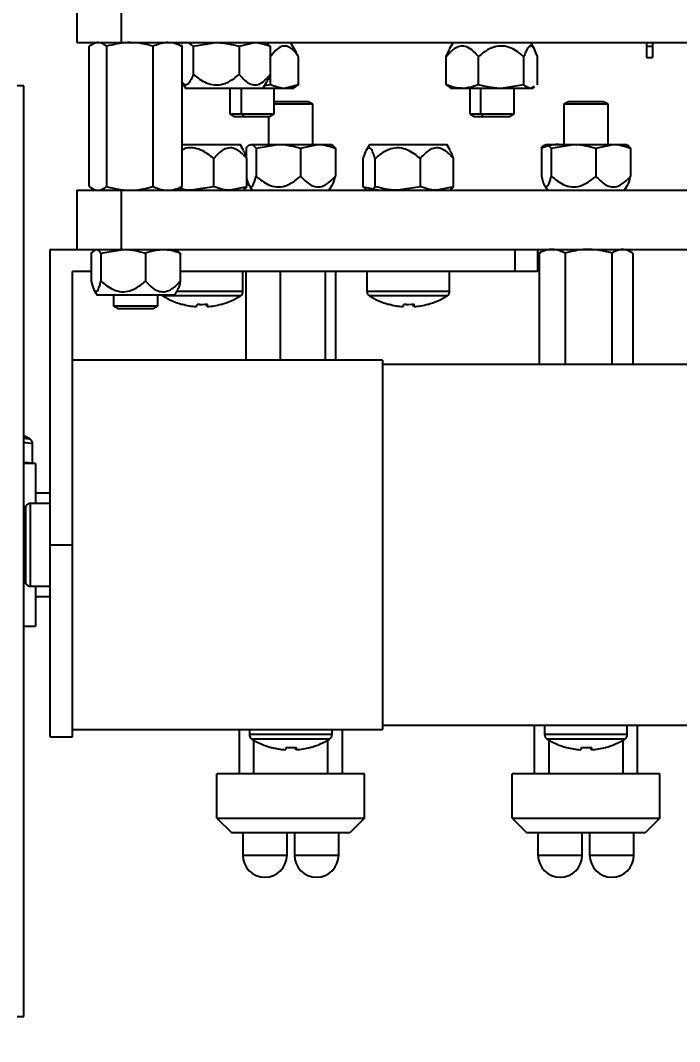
# Model space of a CAD drawing. Header units: millimetres. Extents: x 53 to 380, y 29 to 265.
# Drawn here: x 258.87 to 281.2, y 200.5 to 235.06 of the extents above; entities that cross this region are included whole.
import ezdxf

# ---------------------------------------------------------------- set-up
doc = ezdxf.new("R2010")
doc.units = ezdxf.units.MM
doc.styles.add('SLDTEXTSTYLE0', font='TXT', dxfattribs={"width": 0.75})
doc.dimstyles.new('SLDDIMSTYLE1', dxfattribs={"dimtxt": 3.5, "dimasz": 3.302, "dimexe": 0, "dimexo": 0.0625, "dimgap": 0.875, "dimtad": 1, "dimlfac": 2, "dimrnd": 1e-09, "dimzin": 12, "dimdsep": 46, "dimtxsty": 'SLDTEXTSTYLE0', "dimsah": 1, "dimcen": 0.09, "dimadec": 0, "dimazin": 3, "dimtfac": 1, "dimtofl": 0, "dimtmove": 0, "dimatfit": 3, "dimfxl": 1, "dimfrac": 2, "dimtolj": 1, "dimtzin": 12, "dimarcsym": 0})

# ---------------------------------------------------------------- blocks, each defined once
blk = doc.blocks.new('_D_4')
at = {"color": 7, "linetype": 'Continuous', "lineweight": 0, "transparency": 16777216}
for p, q in [((346.276, 214.381), (346.276, 182.689)), ((252.567, 213.603), (252.567, 182.689)), ((252.567, 183.689), (346.276, 183.689))]:
    blk.add_line(p, q, dxfattribs=at)
at = {"color": 7, "linetype": 'Continuous', "lineweight": 18, "transparency": 16777216}
for points in [[(252.567, 183.689), (255.869, 183.181), (255.869, 184.197)], [(346.276, 183.689), (342.974, 184.197), (342.974, 183.181)]]:
    blk.add_solid(points, dxfattribs=at)
at = {"color": 7, "linetype": 'Continuous', "lineweight": 18, "transparency": 16777216, "insert": (287.76, 188.2), "char_height": 3.5, "attachment_point": 1, "style": 'SLDTEXTSTYLE0'}
blk.add_mtext('187.42', dxfattribs=at)

msp = doc.modelspace()

# ---------------------------------------------------------------- linework, layer by layer
at = {"color": 7, "linetype": 'Continuous', "lineweight": 25}
for p, q in [((260.7803, 235.8116), (260.7803, 234.3116)), ((262.2803, 235.8116), (262.2803, 234.3116)), ((260.7803, 234.3116), (262.2803, 234.3116)), ((261.2068, 229.4357), (261.2068, 234.1875)), ((261.4053, 234.3116), (261.2891, 234.2445)), ((261.7956, 229.4357), (261.7956, 234.1875)), ((262.2803, 234.3116), (334.2803, 234.3116)), ((263.3691, 229.4357), (263.3691, 234.1875)), ((264.2715, 234.2445), (264.1553, 234.3116)), ((264.263, 234.2296), (264.3538, 234.1875)), ((264.4053, 234.3116), (264.3297, 234.268)), ((264.3538, 229.4357), (264.3538, 234.1875)), ((264.7299, 234.1888), (265.508, 234.3116)), ((264.7299, 234.1888), (264.7299, 233.2366)), ((266.2862, 234.1888), (266.8114, 234.3116)), ((266.2862, 234.1888), (266.2862, 233.2366)), ((267.2309, 234.268), (267.1553, 234.3116)), ((267.3366, 234.1888), (267.3366, 233.2366)), ((268.2161, 233.9874), (268.0241, 234.3116)), ((273.2975, 233.8366), (273.4072, 234.0808)), ((273.5366, 234.3116), (273.4017, 234.084)), ((276.2839, 234.084), (276.1491, 234.3116)), ((280.0803, 234.3116), (280.0803, 234.1866)), ((280.0803, 234.1866), (280.2803, 234.1866)), ((280.0803, 234.1866), (280.0803, 233.8116)), ((280.2803, 234.3116), (280.2803, 234.1866)), ((280.2803, 234.1866), (280.2803, 233.8116)), ((267.3486, 232.8844), (267.3486, 233.8366)), ((268.295, 233.8366), (268.2078, 233.9994)), ((268.295, 232.8844), (268.295, 233.8366)), ((273.2975, 232.8844), (273.2975, 233.8366)), ((274.3857, 232.8844), (274.3857, 233.8366)), ((275.9311, 232.8844), (275.9311, 233.8366)), ((276.3881, 232.8844), (276.3881, 233.8366)), ((280.0803, 233.8116), (280.2803, 233.8116)), ((267.0866, 232.7616), (267.2309, 233.0052)), ((258.9861, 232.851), (258.759, 232.851)), ((258.9861, 201.351), (258.9861, 232.851)), ((264.3538, 232.9646), (264.4741, 232.7616)), ((264.5421, 232.7616), (264.4741, 232.7616)), ((267.0866, 232.7616), (264.5421, 232.7616)), ((265.9678, 232.7616), (265.9678, 231.9011)), ((267.8218, 232.7616), (267.0866, 232.7616)), ((267.3486, 232.8844), (267.1401, 232.8519)), ((267.4678, 231.9011), (267.4678, 232.7616)), ((268.295, 232.8844), (267.8218, 232.7616)), ((268.0928, 232.7616), (267.8218, 232.7616)), ((268.0928, 232.7616), (268.2161, 232.8328)), ((268.295, 232.8844), (268.2157, 232.8326)), ((273.2975, 232.8844), (273.4069, 232.8256)), ((273.3945, 232.804), (273.4678, 232.7616)), ((273.8416, 232.7616), (273.4678, 232.7616)), ((275.1584, 232.7616), (273.8416, 232.7616)), ((274.0928, 232.7616), (274.0928, 231.9011)), ((275.9311, 232.8844), (275.1584, 232.7616)), ((276.1596, 232.7616), (275.1584, 232.7616)), ((275.5928, 231.9011), (275.5928, 232.7616)), ((276.2787, 232.8256), (276.1596, 232.7616)), ((276.2178, 232.7616), (276.1596, 232.7616)), ((276.2178, 232.7616), (276.2912, 232.804)), ((268.6253, 232.3116), (267.4678, 232.3116)), ((268.7803, 232.2221), (268.6253, 232.3116)), ((277.4353, 232.3116), (277.2803, 232.2221)), ((277.4364, 232.3116), (277.2817, 232.2221)), ((277.4364, 232.3116), (277.4353, 232.3116)), ((278.6253, 232.3116), (277.4364, 232.3116)), ((278.7803, 232.2221), (278.6253, 232.3116)), ((268.7803, 232.2221), (267.4678, 232.2221)), ((268.7803, 230.8616), (268.7803, 232.2221)), ((277.2803, 232.2221), (277.2803, 230.8616)), ((277.2817, 232.2221), (277.2803, 232.2221)), ((278.7803, 232.2221), (277.2817, 232.2221)), ((278.7803, 230.8616), (278.7803, 232.2221)), ((265.9678, 231.9011), (266.1228, 231.8116)), ((265.9678, 231.9011), (266.3669, 231.9011)), ((266.1228, 231.8116), (266.4394, 231.8116)), ((266.3669, 231.9011), (267.4678, 231.9011)), ((266.4394, 231.8116), (266.3669, 231.9011)), ((266.4394, 231.8116), (267.3128, 231.8116)), ((267.2803, 231.8116), (267.2803, 230.8616)), ((267.3128, 231.8116), (267.4678, 231.9011)), ((274.0928, 231.9011), (274.2478, 231.8116)), ((274.0928, 231.9011), (274.4678, 231.9011)), ((274.2478, 231.8116), (274.5453, 231.8116)), ((274.4678, 231.9011), (275.5928, 231.9011)), ((274.5453, 231.8116), (274.4678, 231.9011)), ((274.5453, 231.8116), (275.4378, 231.8116)), ((275.4378, 231.8116), (275.5928, 231.9011)), ((264.3538, 230.8616), (266.3173, 230.8616)), ((266.4341, 230.6646), (266.3173, 230.8616)), ((266.5191, 230.7388), (266.5191, 230.4587)), ((266.6553, 230.8616), (266.6238, 230.8434)), ((266.6861, 230.8616), (267.6087, 230.8616)), ((266.8531, 230.7388), (267.6087, 230.8616)), ((266.8531, 230.7388), (266.8531, 229.7866)), ((267.6087, 230.8616), (268.9529, 230.8616)), ((268.3643, 230.7388), (268.9529, 230.8616)), ((268.3643, 230.7388), (268.3643, 229.7866)), ((268.9529, 230.8616), (269.4036, 230.8616)), ((269.4368, 230.8434), (269.4053, 230.8616)), ((269.5415, 230.7388), (269.5415, 229.7866)), ((270.7048, 230.8616), (270.5881, 230.6646)), ((270.7048, 230.8616), (273.3173, 230.8616)), ((273.4341, 230.6646), (273.3173, 230.8616)), ((276.5191, 230.7388), (276.5191, 229.7866)), ((276.6553, 230.8616), (276.6238, 230.8434)), ((276.6861, 230.8616), (277.6087, 230.8616)), ((276.8531, 230.7388), (277.6087, 230.8616)), ((276.8531, 230.7388), (276.8531, 229.7866)), ((277.6087, 230.8616), (278.9529, 230.8616)), ((278.3643, 230.7388), (278.9529, 230.8616)), ((278.3643, 230.7388), (278.3643, 229.7866)), ((278.9529, 230.8616), (279.4036, 230.8616)), ((279.4368, 230.8434), (279.4053, 230.8616)), ((279.5415, 230.7388), (279.5415, 229.7866)), ((265.42, 229.4344), (265.42, 230.3866)), ((266.5441, 229.4344), (266.5441, 230.3866)), ((270.478, 229.4344), (270.478, 230.3866)), ((270.8869, 229.4344), (270.8869, 230.3866)), ((272.42, 229.4344), (272.42, 230.3866)), ((273.5441, 229.4344), (273.5441, 230.3866)), ((260.7803, 229.3116), (260.7803, 227.3116)), ((260.7803, 229.3116), (262.2803, 229.3116)), ((261.294, 229.3758), (261.4053, 229.3116)), ((262.2803, 229.3116), (262.2803, 227.3116)), ((262.2803, 229.3116), (334.2803, 229.3116)), ((264.1553, 229.3116), (264.2666, 229.3758)), ((264.3538, 229.4357), (264.2627, 229.3826)), ((265.42, 229.4344), (264.6534, 229.3116)), ((266.5441, 229.4344), (265.9821, 229.3116)), ((266.6238, 229.4807), (266.7241, 229.3116)), ((269.3366, 229.3116), (269.4368, 229.4807)), ((270.5886, 229.3504), (270.478, 229.4344)), ((270.478, 229.4344), (271.0401, 229.3116)), ((270.5881, 229.3393), (270.6361, 229.3116)), ((272.42, 229.4344), (271.6534, 229.3116)), ((273.5441, 229.4344), (272.9821, 229.3116)), ((276.6238, 229.4807), (276.7241, 229.3116)), ((279.3366, 229.3116), (279.4368, 229.4807)), ((259.8861, 217.3116), (259.8861, 227.3116)), ((259.8861, 227.3116), (260.7803, 227.3116)), ((260.7803, 227.3116), (262.2803, 227.3116)), ((261.271, 227.1888), (261.435, 227.3116)), ((261.271, 227.1888), (261.271, 226.2366)), ((261.5989, 227.1888), (262.3536, 227.3116)), ((261.5989, 227.1888), (261.5989, 226.2366)), ((262.2803, 227.3116), (334.2803, 227.3116)), ((263.1082, 227.1888), (263.1082, 226.2366)), ((264.2896, 227.1888), (264.1257, 227.3116)), ((264.2896, 227.1888), (264.2896, 226.2366)), ((275.6361, 226.5616), (275.6361, 227.3116)), ((276.3861, 227.3116), (276.3861, 226.5616)), ((276.6553, 227.3116), (276.4403, 227.1875)), ((276.6579, 227.3116), (276.4433, 227.1875)), ((276.4433, 227.1875), (276.4917, 227.2109)), ((276.4433, 227.1875), (276.4433, 223.4116)), ((277.3211, 227.1875), (277.3211, 223.4116)), ((278.9081, 227.1875), (278.9081, 223.4116)), ((279.6203, 227.1875), (279.4053, 227.3116)), ((279.6173, 227.1875), (279.6173, 223.4116)), ((260.6361, 217.3116), (260.6361, 226.5616)), ((261.271, 226.5616), (260.6361, 226.5616)), ((261.2691, 226.5616), (261.2691, 226.2366)), ((275.6361, 226.5616), (264.2896, 226.5616)), ((266.4111, 225.8883), (266.4111, 226.5616)), ((266.5097, 226.5616), (266.5097, 223.5616)), ((267.6722, 226.5616), (267.6722, 223.5616)), ((269.1929, 226.5616), (269.1929, 223.5616)), ((269.551, 226.5616), (269.551, 223.5616)), ((270.6111, 226.5616), (270.6111, 225.8883)), ((273.4111, 225.8883), (273.4111, 226.5616)), ((276.3861, 226.5616), (275.6361, 226.5616)), ((261.3715, 225.9346), (261.4741, 225.7616)), ((264.0866, 225.7616), (261.4741, 225.7616)), ((262.0303, 225.7616), (262.0303, 225.4011)), ((263.5303, 225.4011), (263.5303, 225.7616)), ((264.0866, 225.7616), (264.1891, 225.9346)), ((262.0303, 225.4011), (262.1853, 225.3116)), ((262.0303, 225.4011), (263.5303, 225.4011)), ((263.3753, 225.3116), (263.5303, 225.4011)), ((264.8208, 225.3762), (264.8207, 225.3751)), ((265.1876, 225.3751), (265.1796, 225.4542)), ((265.1928, 225.4549), (265.2014, 225.3751)), ((271.8208, 225.3762), (271.8207, 225.3751)), ((272.1876, 225.3751), (272.1796, 225.4542)), ((272.1928, 225.4549), (272.2014, 225.3751)), ((262.1853, 225.3116), (263.3753, 225.3116)), ((271.1361, 223.5616), (260.6361, 223.5616)), ((271.1361, 223.5616), (271.1361, 211.0616)), ((287.3861, 223.4116), (271.1361, 223.4116)), ((259.2861, 220.0616), (259.2861, 220.7332)), ((259.3861, 220.0616), (258.9861, 220.0616)), ((259.3861, 220.0616), (259.3861, 218.7116)), ((259.8861, 219.0616), (259.3861, 219.0616)), ((259.8861, 218.7116), (259.2128, 218.7116)), ((259.8861, 217.3116), (260.6361, 217.3116)), ((259.8861, 210.8116), (259.8861, 217.3116)), ((260.6361, 210.8116), (260.6361, 217.3116)), ((259.2128, 215.9116), (259.8861, 215.9116)), ((259.3861, 215.9116), (259.3861, 214.5616)), ((259.3861, 215.5616), (259.8861, 215.5616)), ((258.9861, 214.5616), (259.3861, 214.5616)), ((271.1361, 211.2116), (287.3861, 211.2116)), ((276.2803, 211.2116), (276.2803, 209.5616)), ((276.6303, 211.2116), (276.6303, 210.8883)), ((279.4303, 210.8883), (279.4303, 211.2116)), ((279.7803, 209.5616), (279.7803, 211.2116)), ((260.6361, 211.0616), (271.1361, 211.0616)), ((266.2803, 211.0616), (266.2803, 209.5616)), ((266.6303, 211.0616), (266.6303, 210.8883)), ((269.4303, 210.8883), (269.4303, 211.0616)), ((269.7803, 209.5616), (269.7803, 211.0616)), ((259.8861, 210.8116), (260.6361, 210.8116)), ((266.7803, 209.5616), (266.7803, 210.6965)), ((269.2803, 210.6965), (269.2803, 209.5616)), ((276.7803, 209.5616), (276.7803, 210.6965)), ((279.2803, 210.6965), (279.2803, 209.5616)), ((267.8401, 210.3762), (267.8399, 210.3751)), ((268.2068, 210.3751), (268.1989, 210.4542)), ((268.212, 210.4549), (268.2207, 210.3751)), ((277.8401, 210.3762), (277.8399, 210.3751)), ((278.2068, 210.3751), (278.1989, 210.4542)), ((278.212, 210.4549), (278.2207, 210.3751)), ((270.5303, 209.5616), (265.5303, 209.5616)), ((265.5303, 208.0616), (265.5303, 209.5616)), ((270.5303, 208.0616), (270.5303, 209.5616)), ((280.5303, 209.5616), (275.5303, 209.5616)), ((275.5303, 208.0616), (275.5303, 209.5616)), ((280.5303, 208.0616), (280.5303, 209.5616)), ((265.5303, 208.0616), (270.5303, 208.0616)), ((265.5303, 208.0616), (266.0303, 207.5616)), ((270.5303, 208.0616), (270.0303, 207.5616)), ((275.5303, 208.0616), (280.5303, 208.0616)), ((275.5303, 208.0616), (276.0303, 207.5616)), ((280.5303, 208.0616), (280.0303, 207.5616)), ((270.0303, 207.5616), (266.0303, 207.5616)), ((266.4053, 207.5616), (266.4053, 206.8116)), ((267.9053, 206.8116), (267.9053, 207.5616)), ((268.1553, 207.5616), (268.1553, 206.8116)), ((269.6553, 206.8116), (269.6553, 207.5616)), ((280.0303, 207.5616), (276.0303, 207.5616)), ((276.4053, 207.5616), (276.4053, 206.8116)), ((277.9053, 206.8116), (277.9053, 207.5616)), ((278.1553, 207.5616), (278.1553, 206.8116)), ((279.6553, 206.8116), (279.6553, 207.5616)), ((258.759, 201.351), (258.9861, 201.351))]:
    msp.add_line(p, q, dxfattribs=at)
at = {"color": 8, "linetype": 'Continuous', "lineweight": 25}
for p, q in [((266.3669, 231.9011), (266.3669, 232.7616)), ((274.4678, 231.9011), (274.4678, 232.7616)), ((277.2817, 232.2221), (277.2817, 230.8616)), ((266.3257, 225.7352), (263.6964, 225.7352)), ((266.4111, 225.8883), (264.1616, 225.8883)), ((273.4111, 225.8883), (270.6111, 225.8883)), ((273.3257, 225.7352), (270.6964, 225.7352)), ((259.0597, 215.9969), (259.0597, 218.6263)), ((259.2128, 215.9116), (259.2128, 218.7116)), ((269.4303, 210.8883), (266.6303, 210.8883)), ((279.4303, 210.8883), (276.6303, 210.8883)), ((269.345, 210.7352), (266.7157, 210.7352)), ((279.345, 210.7352), (276.7157, 210.7352)), ((266.4053, 206.8116), (267.9053, 206.8116)), ((268.1553, 206.8116), (269.6553, 206.8116)), ((276.4053, 206.8116), (277.9053, 206.8116)), ((278.1553, 206.8116), (279.6553, 206.8116))]:
    msp.add_line(p, q, dxfattribs=at)
at = {"color": 7, "linetype": 'Continuous', "lineweight": 25, "flags": 128}
for points in [[(263.6632, 225.7616), (263.6778, 225.7484), (263.6964, 225.7352)], [(265.6744, 225.4559), (265.6745, 225.4536), (265.674, 225.4519), (265.6731, 225.4509), (265.6717, 225.4506), (265.6698, 225.4509), (265.6674, 225.4519), (265.6649, 225.4533)], [(272.6744, 225.4559), (272.6745, 225.4536), (272.674, 225.4519), (272.6731, 225.4509), (272.6717, 225.4506), (272.6698, 225.4509), (272.6674, 225.4519), (272.6649, 225.4533)], [(259.0597, 218.6263), (258.99, 218.5063), (258.9861, 218.499)], [(258.9861, 216.1242), (258.99, 216.1169), (259.0597, 215.9969)], [(268.6937, 210.4559), (268.6937, 210.4536), (268.6932, 210.4519), (268.6923, 210.4509), (268.6909, 210.4506), (268.689, 210.4509), (268.6866, 210.4519), (268.6842, 210.4533)], [(278.6937, 210.4559), (278.6937, 210.4536), (278.6932, 210.4519), (278.6923, 210.4509), (278.6909, 210.4506), (278.689, 210.4509), (278.6866, 210.4519), (278.6842, 210.4533)]]:
    msp.add_lwpolyline(points, dxfattribs=at)
at = {"color": 7, "linetype": 'Continuous', "lineweight": 25}
for centre, radius, start, end in [((265.0111, 227.8616), 2.5, 238.2737, 254.65828), ((265.0111, 227.8616), 2.5, 285.34172, 301.7263), ((266.2311, 225.8883), 0.18, 301.7263, 0), ((270.7911, 225.8883), 0.18, 180, 238.2737), ((272.0111, 227.8616), 2.5, 238.2737, 254.65828), ((272.0111, 227.8616), 2.5, 285.34172, 301.7263), ((273.2311, 225.8883), 0.18, 301.7263, 0), ((265.0037, 227.8714), 2.503, 254.80757, 265.80853), ((264.3483, 225.4683), 0.0177, 274.22603, 315.36107), ((265.0183, 227.8814), 2.513, 254.83518, 265.80666), ((264.5193, 225.5226), 0.348, 334.93227, 348.9565), ((264.9862, 228.3277), 2.8771, 267.492, 270.49633), ((265.0358, 228.331), 2.8805, 266.51761, 273.48239), ((265.5027, 225.5225), 0.3478, 191.04022, 205.07102), ((264.9072, 225.4502), 0.3037, 345.69232, 1.08151), ((265.0185, 227.8714), 2.503, 274.19147, 285.19243), ((272.0037, 227.8714), 2.503, 254.80762, 265.80848), ((271.3483, 225.4683), 0.0177, 274.2363, 315.3508), ((272.0183, 227.8812), 2.5128, 254.83489, 265.80687), ((271.5193, 225.5226), 0.3481, 334.93222, 348.95416), ((271.9862, 228.3278), 2.8772, 267.49202, 270.49632), ((272.0358, 228.331), 2.8804, 266.51756, 273.48244), ((272.5027, 225.5225), 0.3479, 191.04186, 205.06938), ((271.9072, 225.4502), 0.3037, 345.69416, 1.08229), ((272.0185, 227.8714), 2.503, 274.19157, 285.1924), ((257.8861, 218.7609), 2.5, 58.31928, 63.89612), ((258.9871, 218.3486), 1.7388, 80.11937, 90.03205), ((259.2128, 218.5316), 0.18, 90, 148.2737), ((259.2128, 216.0916), 0.18, 211.7263, 270), ((266.8103, 210.8883), 0.18, 180, 238.2737), ((269.2503, 210.8883), 0.18, 301.7263, 0), ((276.8103, 210.8883), 0.18, 180, 238.2737), ((279.2503, 210.8883), 0.18, 301.7263, 0), ((268.0303, 212.8616), 2.5, 238.2737, 254.65828), ((268.0303, 212.8616), 2.5, 285.34172, 301.7263), ((278.0303, 212.8616), 2.5, 238.2737, 254.65828), ((278.0303, 212.8616), 2.5, 285.34172, 301.7263), ((268.0229, 212.8713), 2.5029, 254.80745, 265.80858), ((267.3676, 210.4683), 0.0177, 274.26169, 315.33418), ((268.0375, 212.8811), 2.5128, 254.83469, 265.80707), ((267.5387, 210.5225), 0.3479, 334.93025, 348.95851), ((268.0055, 213.3315), 2.8809, 267.4937, 270.49411), ((268.0551, 213.3313), 2.8807, 266.51789, 273.48211), ((268.5221, 210.5226), 0.348, 191.04547, 205.06815), ((267.9263, 210.4502), 0.3038, 345.69714, 1.0793), ((268.0377, 212.8713), 2.5029, 274.19142, 285.19255), ((278.0229, 212.8713), 2.5029, 254.80745, 265.80858), ((277.3676, 210.4683), 0.0177, 274.26169, 315.33418), ((278.0375, 212.8811), 2.5128, 254.83469, 265.80707), ((277.5385, 210.5226), 0.348, 334.93185, 348.95453), ((278.0055, 213.3315), 2.8809, 267.4937, 270.49411), ((278.0551, 213.3312), 2.8807, 266.51787, 273.48213), ((278.5221, 210.5226), 0.348, 191.04547, 205.06815), ((277.9264, 210.4502), 0.3037, 345.69395, 1.08249), ((278.0377, 212.8713), 2.5029, 274.19142, 285.19255), ((267.1553, 206.8116), 0.75, 180, 0), ((268.9053, 206.8116), 0.75, 180, 0), ((277.1553, 206.8116), 0.75, 180, 0), ((278.9053, 206.8116), 0.75, 180, 0)]:
    msp.add_arc(centre, radius, start, end, dxfattribs=at)
at = {"color": 8, "linetype": 'Continuous', "lineweight": 25}
for centre, radius, start, end in [((258.9516, 219.4051), 1.5041, 80.56927, 88.68652), ((258.9966, 219.205), 1.5554, 79.27355, 90.38734)]:
    msp.add_arc(centre, radius, start, end, dxfattribs=at)
at = {"color": 7, "linetype": 'Continuous', "lineweight": 25}
for points, knots in [([(261.7956, 234.1875), (261.7385, 234.2263), (261.6313, 234.2994), (261.4307, 234.3289), (261.2935, 234.2422), (261.2068, 234.1875)], [0, 0, 0, 0, 0.2956524, 0.555281, 1, 1, 1, 1]), ([(263.3691, 234.1875), (263.2165, 234.2263), (262.9299, 234.2994), (262.394, 234.3289), (262.0272, 234.2422), (261.7956, 234.1875)], [0, 0, 0, 0, 0.2956533, 0.5552832, 1, 1, 1, 1]), ([(264.3538, 234.1875), (264.2583, 234.2263), (264.079, 234.2994), (263.7436, 234.3289), (263.514, 234.2422), (263.3691, 234.1875)], [0, 0, 0, 0, 0.2956503, 0.5552824, 1, 1, 1, 1]), ([(264.7299, 234.1888), (264.7087, 234.2073), (264.6262, 234.2793), (264.5406, 234.2978), (264.477, 234.3116)], [0, 0, 0, 0, 0.2575545, 1, 1, 1, 1]), ([(265.508, 234.3116), (265.5265, 234.3115), (265.7892, 234.3097), (266.0467, 234.2471), (266.2862, 234.1888)], [0, 0, 0, 0, 0.0701481, 1, 1, 1, 1]), ([(266.8114, 234.3116), (266.8238, 234.3115), (267.0012, 234.3097), (267.175, 234.2471), (267.3366, 234.1888)], [0, 0, 0, 0, 0.0701485, 1, 1, 1, 1]), ([(267.3366, 234.1888), (267.3154, 234.2089), (267.2797, 234.2428), (267.2425, 234.2535), (267.2273, 234.2578)], [0, 0, 0, 0, 0.5911212, 1, 1, 1, 1]), ([(268.295, 233.8366), (268.2106, 233.9454), (268.0784, 234.1157), (267.8558, 234.2129), (267.6546, 234.1707), (267.4858, 234.0209), (267.3863, 233.8872), (267.3486, 233.8366)], [0, 0, 0, 0, 0.29913746, 0.46814211, 0.63798103, 0.86283181, 1, 1, 1, 1]), ([(274.3857, 233.8366), (274.3325, 233.8983), (274.2128, 234.0368), (274.0133, 234.1778), (273.7956, 234.2102), (273.5598, 234.1187), (273.4014, 233.9628), (273.3071, 233.8483), (273.2975, 233.8366)], [0, 0, 0, 0, 0.16773281, 0.37691724, 0.53701253, 0.69698792, 0.96913741, 1, 1, 1, 1]), ([(275.9311, 233.8366), (275.7931, 233.9454), (275.5773, 234.1157), (275.2139, 234.2129), (274.8853, 234.1707), (274.6097, 234.0209), (274.4473, 233.8872), (274.3857, 233.8366)], [0, 0, 0, 0, 0.2991378, 0.4681425, 0.6379809, 0.8628315, 1, 1, 1, 1]), ([(276.3881, 233.8366), (276.3473, 233.9454), (276.2835, 234.1157), (276.176, 234.2129), (276.0788, 234.1707), (275.9973, 234.0209), (275.9493, 233.8872), (275.9311, 233.8366)], [0, 0, 0, 0, 0.29913794, 0.46814232, 0.63798162, 0.86283222, 1, 1, 1, 1]), ([(264.7299, 233.2366), (264.7052, 233.175), (264.6496, 233.0367), (264.5566, 232.8941), (264.4562, 232.8665), (264.3826, 232.9125), (264.3474, 232.9868), (264.3372, 233.0082)], [0, 0, 0, 0, 0.2202332, 0.494888, 0.7050942, 0.9151409, 1, 1, 1, 1]), ([(264.7299, 233.2366), (264.8688, 233.1278), (265.0862, 232.9575), (265.4521, 232.8603), (265.783, 232.9025), (266.0606, 233.0523), (266.2242, 233.186), (266.2862, 233.2366)], [0, 0, 0, 0, 0.2991379, 0.4681419, 0.6379816, 0.8628329, 1, 1, 1, 1]), ([(266.2862, 233.2366), (266.3799, 233.1278), (266.5267, 232.9575), (266.7736, 232.8603), (266.997, 232.9025), (267.1844, 233.0523), (267.2948, 233.186), (267.3366, 233.2366)], [0, 0, 0, 0, 0.2991368, 0.4681428, 0.6379807, 0.8628314, 1, 1, 1, 1]), ([(267.3366, 233.2366), (267.3124, 233.1711), (267.2783, 233.0787), (267.237, 233.0247), (267.2249, 233.0089)], [0, 0, 0, 0, 0.7084585, 1, 1, 1, 1]), ([(267.8218, 232.7616), (267.8106, 232.7617), (267.6508, 232.7635), (267.4942, 232.8261), (267.3486, 232.8844)], [0, 0, 0, 0, 0.0701503, 1, 1, 1, 1]), ([(273.8416, 232.7616), (273.7921, 232.7634), (273.608, 232.7702), (273.4286, 232.8362), (273.2975, 232.8844)], [0, 0, 0, 0, 0.2686357, 1, 1, 1, 1]), ([(274.3857, 232.8844), (274.34, 232.8659), (274.1627, 232.7939), (273.9784, 232.7754), (273.8416, 232.7616)], [0, 0, 0, 0, 0.2575502, 1, 1, 1, 1]), ([(275.1584, 232.7616), (275.1401, 232.7617), (274.8792, 232.7635), (274.6235, 232.8261), (274.3857, 232.8844)], [0, 0, 0, 0, 0.0701502, 1, 1, 1, 1]), ([(276.1596, 232.7616), (276.1542, 232.7617), (276.077, 232.7635), (276.0014, 232.8261), (275.9311, 232.8844)], [0, 0, 0, 0, 0.0701513, 1, 1, 1, 1]), ([(265.42, 230.3866), (265.2828, 230.4963), (265.068, 230.6681), (264.7105, 230.7581), (264.4827, 230.7471), (264.3753, 230.6883), (264.3538, 230.6765)], [0, 0, 0, 0, 0.4396124, 0.6879831, 0.9375785, 1, 1, 1, 1]), ([(266.5441, 230.3866), (266.4438, 230.4954), (266.2868, 230.6657), (266.0225, 230.7629), (265.7834, 230.7207), (265.5829, 230.5709), (265.4647, 230.4372), (265.42, 230.3866)], [0, 0, 0, 0, 0.2991378, 0.4681419, 0.6379808, 0.8628321, 1, 1, 1, 1]), ([(266.5441, 230.3866), (266.5244, 230.4508), (266.4896, 230.5639), (266.4476, 230.6292), (266.4294, 230.6574)], [0, 0, 0, 0, 0.5672156, 1, 1, 1, 1]), ([(266.5191, 230.7388), (266.5331, 230.7573), (266.5875, 230.8293), (266.6441, 230.8478), (266.6861, 230.8616)], [0, 0, 0, 0, 0.2575525, 1, 1, 1, 1]), ([(266.6861, 230.8616), (266.7013, 230.8598), (266.7578, 230.853), (266.8128, 230.787), (266.8531, 230.7388)], [0, 0, 0, 0, 0.2686335, 1, 1, 1, 1]), ([(267.6087, 230.8616), (267.6266, 230.8615), (267.8818, 230.8597), (268.1318, 230.7971), (268.3643, 230.7388)], [0, 0, 0, 0, 0.0701496, 1, 1, 1, 1]), ([(268.9529, 230.8616), (268.9669, 230.8615), (269.1656, 230.8597), (269.3604, 230.7971), (269.5415, 230.7388)], [0, 0, 0, 0, 0.0701499, 1, 1, 1, 1]), ([(269.3745, 230.8616), (269.3897, 230.8598), (269.4463, 230.853), (269.5013, 230.787), (269.5415, 230.7388)], [0, 0, 0, 0, 0.2686325, 1, 1, 1, 1]), ([(270.8869, 230.3866), (270.8669, 230.4483), (270.8219, 230.5868), (270.747, 230.7278), (270.6652, 230.7602), (270.5766, 230.6687), (270.5171, 230.5128), (270.4816, 230.3983), (270.478, 230.3866)], [0, 0, 0, 0, 0.167734, 0.376918, 0.5370136, 0.6969881, 0.9691368, 1, 1, 1, 1]), ([(272.42, 230.3866), (272.2831, 230.4954), (272.069, 230.6657), (271.7085, 230.7629), (271.3826, 230.7207), (271.1091, 230.5709), (270.948, 230.4372), (270.8869, 230.3866)], [0, 0, 0, 0, 0.2991375, 0.4681421, 0.6379812, 0.8628315, 1, 1, 1, 1]), ([(273.5441, 230.3866), (273.4438, 230.4954), (273.2868, 230.6657), (273.0225, 230.7629), (272.7834, 230.7207), (272.5829, 230.5709), (272.4647, 230.4372), (272.42, 230.3866)], [0, 0, 0, 0, 0.2991383, 0.468143, 0.6379818, 0.8628316, 1, 1, 1, 1]), ([(273.5441, 230.3866), (273.5244, 230.4508), (273.4896, 230.5639), (273.4476, 230.6292), (273.4294, 230.6574)], [0, 0, 0, 0, 0.5672151, 1, 1, 1, 1]), ([(276.5191, 230.7388), (276.5331, 230.7573), (276.5875, 230.8293), (276.6441, 230.8478), (276.6861, 230.8616)], [0, 0, 0, 0, 0.2575527, 1, 1, 1, 1]), ([(277.1077, 230.8616), (277.0938, 230.8615), (276.895, 230.8597), (276.7002, 230.7971), (276.5191, 230.7388)], [0, 0, 0, 0, 0.0701499, 1, 1, 1, 1]), ([(276.6861, 230.8616), (276.7013, 230.8598), (276.7578, 230.853), (276.8128, 230.787), (276.8531, 230.7388)], [0, 0, 0, 0, 0.2686325, 1, 1, 1, 1]), ([(277.6087, 230.8616), (277.6266, 230.8615), (277.8817, 230.8597), (278.1318, 230.7971), (278.3643, 230.7388)], [0, 0, 0, 0, 0.0701496, 1, 1, 1, 1]), ([(278.9529, 230.8616), (278.9669, 230.8615), (279.1656, 230.8597), (279.3604, 230.7971), (279.5415, 230.7388)], [0, 0, 0, 0, 0.0701499, 1, 1, 1, 1]), ([(279.3745, 230.8616), (279.3897, 230.8598), (279.4463, 230.853), (279.5013, 230.787), (279.5415, 230.7388)], [0, 0, 0, 0, 0.2686325, 1, 1, 1, 1]), ([(266.5441, 229.6983), (266.5524, 229.6678), (266.5812, 229.5615), (266.6335, 229.4461), (266.7002, 229.4128), (266.7726, 229.5046), (266.8212, 229.6604), (266.8501, 229.7749), (266.8531, 229.7866)], [0, 0, 0, 0, 0.0917733, 0.3200494, 0.4947573, 0.6693329, 0.9663213, 1, 1, 1, 1]), ([(266.8531, 229.7866), (266.988, 229.6778), (267.1991, 229.5075), (267.5544, 229.4103), (267.8757, 229.4525), (268.1453, 229.6023), (268.3041, 229.736), (268.3643, 229.7866)], [0, 0, 0, 0, 0.29913781, 0.46814173, 0.63798175, 0.86283114, 1, 1, 1, 1]), ([(268.3643, 229.7866), (268.4694, 229.6778), (268.6338, 229.5075), (268.9106, 229.4103), (269.1609, 229.4525), (269.3709, 229.6023), (269.4947, 229.736), (269.5415, 229.7866)], [0, 0, 0, 0, 0.2991383, 0.4681418, 0.6379808, 0.8628314, 1, 1, 1, 1]), ([(269.4346, 229.4843), (269.4385, 229.4885), (269.4755, 229.5287), (269.5096, 229.6611), (269.5386, 229.775), (269.5415, 229.7866)], [0, 0, 0, 0, 0.0966852, 0.9079957, 1, 1, 1, 1]), ([(276.5191, 229.7866), (276.5354, 229.7249), (276.5722, 229.5864), (276.6334, 229.4454), (276.7002, 229.413), (276.7726, 229.5045), (276.8212, 229.6604), (276.8501, 229.7749), (276.8531, 229.7866)], [0, 0, 0, 0, 0.16773333, 0.37691743, 0.53701308, 0.69698802, 0.96913767, 1, 1, 1, 1]), ([(276.8531, 229.7866), (276.988, 229.6778), (277.1991, 229.5075), (277.5544, 229.4103), (277.8757, 229.4525), (278.1453, 229.6023), (278.3041, 229.736), (278.3643, 229.7866)], [0, 0, 0, 0, 0.2991372, 0.4681413, 0.6379814, 0.862831, 1, 1, 1, 1]), ([(278.3643, 229.7866), (278.4694, 229.6778), (278.6338, 229.5075), (278.9106, 229.4103), (279.1609, 229.4525), (279.3709, 229.6023), (279.4947, 229.736), (279.5415, 229.7866)], [0, 0, 0, 0, 0.2991383, 0.4681418, 0.6379808, 0.8628314, 1, 1, 1, 1]), ([(279.4346, 229.4843), (279.4385, 229.4885), (279.4755, 229.5287), (279.5096, 229.6611), (279.5386, 229.775), (279.5415, 229.7866)], [0, 0, 0, 0, 0.0966859, 0.9079957, 1, 1, 1, 1]), ([(261.2068, 229.4357), (261.2639, 229.3969), (261.3712, 229.3238), (261.5717, 229.2943), (261.709, 229.381), (261.7956, 229.4357)], [0, 0, 0, 0, 0.2956524, 0.5552853, 1, 1, 1, 1]), ([(261.7956, 229.4357), (261.9482, 229.3969), (262.2348, 229.3238), (262.7707, 229.2943), (263.1375, 229.381), (263.3691, 229.4357)], [0, 0, 0, 0, 0.2956527, 0.5552832, 1, 1, 1, 1]), ([(263.3691, 229.4357), (263.4646, 229.3969), (263.644, 229.3238), (263.9793, 229.2943), (264.2089, 229.381), (264.3538, 229.4357)], [0, 0, 0, 0, 0.2956553, 0.5552859, 1, 1, 1, 1]), ([(264.6534, 229.3116), (264.6353, 229.3116), (264.5126, 229.3117), (264.3924, 229.3406), (264.29, 229.3653)], [0, 0, 0, 0, 0.1481058, 1, 1, 1, 1]), ([(265.9821, 229.3116), (265.9687, 229.3117), (265.7789, 229.3135), (265.5929, 229.3761), (265.42, 229.4344)], [0, 0, 0, 0, 0.0701529, 1, 1, 1, 1]), ([(266.5441, 229.4344), (266.527, 229.415), (266.4896, 229.3724), (266.4507, 229.36), (266.4296, 229.3532)], [0, 0, 0, 0, 0.4574283, 1, 1, 1, 1]), ([(270.8869, 229.4344), (270.8697, 229.4159), (270.8031, 229.3439), (270.7339, 229.3254), (270.6825, 229.3116)], [0, 0, 0, 0, 0.2575505, 1, 1, 1, 1]), ([(271.6534, 229.3116), (271.6353, 229.3117), (271.3764, 229.3135), (271.1228, 229.3761), (270.8869, 229.4344)], [0, 0, 0, 0, 0.0701514, 1, 1, 1, 1]), ([(272.9821, 229.3116), (272.9687, 229.3117), (272.7789, 229.3135), (272.5929, 229.3761), (272.42, 229.4344)], [0, 0, 0, 0, 0.0701529, 1, 1, 1, 1]), ([(273.5441, 229.4344), (273.527, 229.415), (273.4896, 229.3724), (273.4507, 229.36), (273.4296, 229.3532)], [0, 0, 0, 0, 0.45742889, 1, 1, 1, 1]), ([(261.435, 227.3116), (261.4388, 227.3115), (261.4942, 227.3097), (261.5485, 227.2471), (261.5989, 227.1888)], [0, 0, 0, 0, 0.0701467, 1, 1, 1, 1]), ([(262.3536, 227.3116), (262.3714, 227.3115), (262.6263, 227.3097), (262.876, 227.2471), (263.1082, 227.1888)], [0, 0, 0, 0, 0.0701474, 1, 1, 1, 1]), ([(263.1082, 227.1888), (263.1578, 227.2073), (263.3503, 227.2793), (263.5504, 227.2978), (263.6989, 227.3116)], [0, 0, 0, 0, 0.257547, 1, 1, 1, 1]), ([(263.6989, 227.3116), (263.7526, 227.3098), (263.9526, 227.303), (264.1472, 227.237), (264.2896, 227.1888)], [0, 0, 0, 0, 0.2686347, 1, 1, 1, 1]), ([(277.3211, 227.1875), (277.2359, 227.2263), (277.0761, 227.2994), (276.7771, 227.3289), (276.5725, 227.2422), (276.4433, 227.1875)], [0, 0, 0, 0, 0.2956537, 0.5552836, 1, 1, 1, 1]), ([(278.9081, 227.1875), (278.7542, 227.2263), (278.4651, 227.2994), (277.9246, 227.3289), (277.5547, 227.2422), (277.3211, 227.1875)], [0, 0, 0, 0, 0.2956522, 0.5552825, 1, 1, 1, 1]), ([(279.6173, 227.1875), (279.5486, 227.2263), (279.4194, 227.2994), (279.1778, 227.3289), (279.0125, 227.2422), (278.9081, 227.1875)], [0, 0, 0, 0, 0.29565153, 0.55528283, 1, 1, 1, 1]), ([(261.271, 226.2366), (261.3003, 226.1278), (261.3461, 225.9575), (261.4232, 225.8603), (261.4929, 225.9025), (261.5514, 226.0523), (261.5858, 226.186), (261.5989, 226.2366)], [0, 0, 0, 0, 0.2991373, 0.4681416, 0.6379837, 0.862834, 1, 1, 1, 1]), ([(261.5989, 226.2366), (261.7336, 226.1278), (261.9445, 225.9575), (262.2993, 225.8603), (262.6202, 225.9025), (262.8895, 226.0523), (263.0481, 226.186), (263.1082, 226.2366)], [0, 0, 0, 0, 0.2991386, 0.4681431, 0.6379818, 0.8628316, 1, 1, 1, 1]), ([(263.1082, 226.2366), (263.166, 226.1749), (263.2959, 226.0364), (263.5125, 225.8954), (263.7489, 225.863), (264.0048, 225.9545), (264.1768, 226.1104), (264.2792, 226.2249), (264.2896, 226.2366)], [0, 0, 0, 0, 0.1677339, 0.3769163, 0.5370135, 0.6969875, 0.9691378, 1, 1, 1, 1]), ([(264.2896, 226.2366), (264.261, 226.1172), (264.2293, 225.9845), (264.1896, 225.941), (264.1857, 225.9367)], [0, 0, 0, 0, 0.9004258, 1, 1, 1, 1]), ([(259.283, 220.7336), (259.2835, 220.745), (259.2851, 220.7771), (259.2647, 220.8235), (259.2336, 220.8636), (259.2035, 220.8868), (259.1886, 220.8939), (259.1833, 220.8965)], [0, 0, 0, 0, 0.1577726, 0.4429848, 0.6782781, 0.8852913, 1, 1, 1, 1])]:
    msp.add_open_spline(points, degree=3, knots=knots, dxfattribs=at)

# ---------------------------------------------------------------- dimensions: what is measured, and where the dimension line sits
at = {"color": 7, "linetype": 'Continuous', "lineweight": 18}
dim = msp.add_linear_dim(base=(346.2757, 183.6885), p1=(252.5669, 214.6032), p2=(346.2757, 215.3811), dimstyle='SLDDIMSTYLE1', dxfattribs=at)
dim.commit()
dim.dimension.update_dxf_attribs({"geometry": '_D_4', "text_midpoint": (294.8719, 183.6885), "dimtype": 160})

doc.saveas('drawing.dxf')
